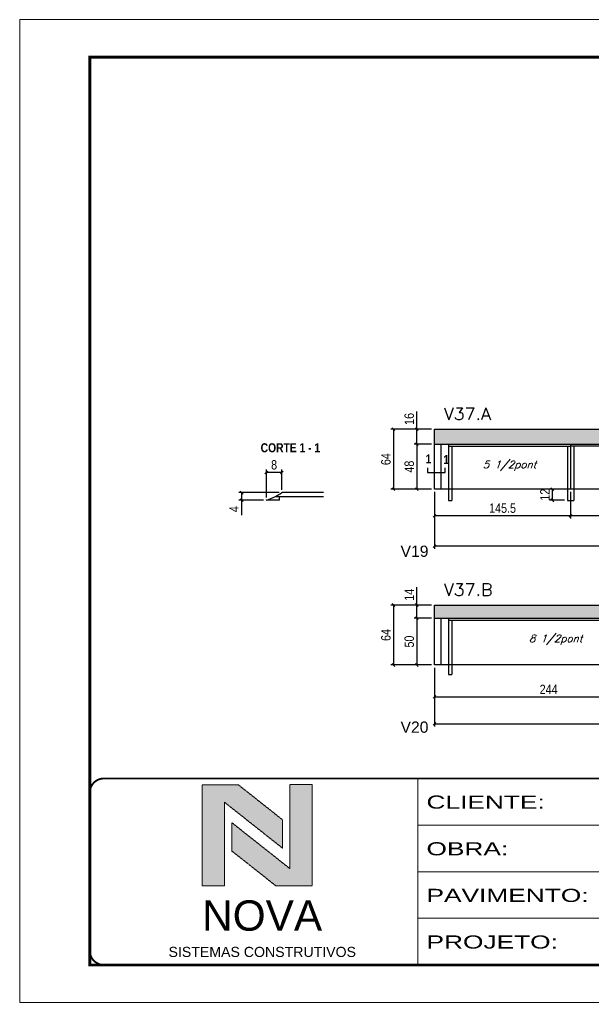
# Model space of a CAD drawing. Extents: x 0 to 6325, y 5574 to 19307.
# Drawn here: x 1585 to 2198, y 12466 to 13516 of the extents above; entities that cross this region are included whole.
import ezdxf

# ---------------------------------------------------------------- set-up
doc = ezdxf.new("R2010")
doc.units = 0
doc.linetypes.add('CONTINUO', pattern=[0])
doc.linetypes.add('DASHED', pattern=[0.75, 0.5, -0.25])
for name, color, linetype in [('1', 1, 'Continuous'), ('5', 5, 'Continuous'), ('COTA', 241, 'Continuous'), ('detalhes', 4, 'Continuous'), ('NOMENCLATURA', 7, 'Continuous'), ('Painéis', 200, 'Continuous'), ('SARR_2.2x7', 40, 'Continuous'), ('SARR_3.5x7', 81, 'Continuous'), ('texto', 7, 'Continuous')]:
    doc.layers.add(name, color=color, linetype=linetype)
for name, color, linetype, lineweight in [('CARIMBO-LEGENDA', 75, 'Continuous', 15), ('Folhas', 255, 'Continuous', 9), ('SARRAFO DE PRESSAO', 251, 'DASHED', 9), ('Texto Seção', 7, 'Continuous', 15)]:
    doc.layers.add(name, color=color, linetype=linetype, lineweight=lineweight)
doc.styles.add('arial', font='arial.ttf')
doc.styles.add('COTA TECNICA', font='techl___.ttf', dxfattribs={"height": 10})
doc.styles.add('REGUA-120', font='ROMANS.shx', dxfattribs={"height": 15})
doc.styles.add('Romans', font='romans.shx')
doc.styles.get("Standard").update_dxf_attribs({"font": 'arial.ttf'})
doc.styles.add('TECNICA', font='techb___.ttf', dxfattribs={"height": 10})
doc.styles.add('Tecnologia', font='')
doc.styles.get('Tecnologia').set_extended_font_data('Forgotten Futurist')
doc.dimstyles.new('PAINEL', dxfattribs={"dimtxt": 10, "dimasz": 3, "dimexe": 3, "dimexo": 3, "dimgap": 3, "dimtad": 1, "dimdec": 1, "dimzin": 12, "dimdsep": 46, "dimtxsty": 'COTA TECNICA', "dimblk1": 'OBLIQUE', "dimblk2": 'OBLIQUE', "dimsah": 1, "dimcen": 0.9, "dimclrd": 4, "dimclre": 4, "dimclrt": 240, "dimadec": 1, "dimazin": 3, "dimtfac": 1, "dimtdec": 1, "dimtmove": 0, "dimatfit": 3, "dimfxl": 1, "dimtolj": 1, "dimtzin": 12, "dimarcsym": 0})
pattern_1 = [(50, (-2e-12, 1148.575), (5.46554, -0.4781726), [0.5715, -6.2865]), (355, (-2e-12, 1148.575), (-1.0573026, 5.7317054), [0.4572, -5.0292175]), (100.451445, (0.4555, 1148.535), (4.4082374, 5.2535326), [0.4857003, -5.3427073]), (46.1842, (-2e-12, 1150.099), (8.1323712, -1.26127), [0.85725, -9.42975]), (96.63556, (0.678, 1149.994), (7.122124, 7.4227837), [0.7285507, -8.014068]), (351.18415, (-2e-12, 1150.099), (7.122124, 7.422784), [0.685799, -7.543792]), (21, (0.762, 1149.718), (4.5484317, -3.067956), [0.5715, -6.2865]), (326, (0.762, 1149.718), (1.8540609, 5.525639), [0.4572, -5.0292]), (71.451445, (1.141, 1149.4624), (6.4024926, 2.457683), [0.4857003, -5.3426981]), (37.5, (-2e-12, 1148.5751), (0.0926581, 2.53665117), [0, -4.96824, 0, -5.1054, 0, -5.04825]), (7.5, (-2e-12, 1148.575), (2.0045899, 3.00541724), [0, -2.91084, 0, -4.85394, 0, -1.92405]), (327.5, (-1.6993, 1148.5751), (4.06771786, -0.17186232), [0, -1.905, 0, -5.9436, 0, -7.8867]), (317.5, (-2.4613, 1148.575), (4.4438754, 0.7627947), [0, -2.4765, 0, -3.94716, 0, -5.6007])]

# ---------------------------------------------------------------- blocks, each defined once
blk = doc.blocks.new('A$C64660E27')
at = {"layer": 'COTA', "true_color": 0x1a1a1a}
h = blk.add_hatch(color=250, dxfattribs=at)
h.dxf.hatch_style = 1
h.paths.add_polyline_path([(185.4, -11.6), (142.4, -11.6), (142.4, -131.6), (168.8, -131.6), (168.8, -32.2), (237.7, -86.7), (237.7, -53)])
at = {"layer": 'COTA'}
h = blk.add_hatch(color=20, dxfattribs=at)
h.dxf.hatch_style = 1
h.paths.add_polyline_path([(273, -11.4), (246.6, -11.4), (246.6, -111.1), (177.7, -56.6), (177.7, -90.2), (230, -131.6), (273, -131.6)])
for p, q in [((142.4, -131.6), (142.4, -11.6)), ((142.4, -11.6), (185.4, -11.6)), ((185.4, -11.6), (237.7, -53)), ((273, -11.4), (246.6, -11.4)), ((246.6, -111.1), (246.6, -11.4)), ((273, -11.4), (273, -131.6)), ((168.8, -32.2), (237.7, -86.7)), ((168.8, -131.6), (168.8, -32.2)), ((246.6, -111.1), (177.7, -56.6)), ((177.7, -90.2), (177.7, -56.6)), ((237.7, -86.7), (237.7, -53)), ((230, -131.6), (177.7, -90.2)), ((142.4, -131.6), (168.8, -131.6)), ((273, -131.6), (230, -131.6))]:
    blk.add_line(p, q)
at = {"layer": 'CARIMBO-LEGENDA', "color": 7, "linetype": 'Continuous', "ltscale": 100, "style": 'arial'}
blk.add_text('NOVA', height=36, dxfattribs=at).set_placement((142.4, -184.8))
at = {"layer": 'CARIMBO-LEGENDA', "color": 7, "linetype": 'Continuous', "style": 'arial'}
blk.add_text('SISTEMAS CONSTRUTIVOS', height=12, dxfattribs=at).set_placement((102.5, -216))
blk = doc.blocks.new('9999999999')
at = {"color": 30, "linetype": 'CONTINUO'}
for p, q in [((98564.6, 34230.2), (98564.6, 34429.4)), ((98564.6, 34379.6), (99584, 34379.6)), ((98564.6, 34329.8), (99488, 34329.8)), ((98564.6, 34280), (99488, 34280))]:
    blk.add_line(p, q, dxfattribs=at)
at = {"color": 30, "linetype": 'CONTINUO', "const_width": 2}
blk.add_lwpolyline([(99584, 34230.2), (99584, 34414.4, 0.414214), (99569, 34429.4), (98229, 34429.4, 0.414214), (98214, 34414.4), (98214, 34245.2, 0.414214), (98229, 34230.2), (99584, 34230.2)], format="xyb", dxfattribs=at)
at = {"layer": 'Folhas'}
blk.add_lwpolyline([(98139, 34190.2), (99624, 34190.2), (99624, 35240.2), (98139, 35240.2)], close=True, dxfattribs=at)
at = {"layer": 'Folhas', "color": 30, "const_width": 3}
blk.add_lwpolyline([(98214, 34230.2), (99584, 34230.2), (99584, 35200.2), (98214, 35200.2)], close=True, dxfattribs=at)
at = {"xscale": 0.9, "yscale": 0.9, "zscale": 0.9}
blk.add_blockref('A$C64660E27', (98205.8, 34433.1), dxfattribs=at)
at = {"layer": 'Folhas', "color": 7, "style": 'Tecnologia', "width": 1.5}
for s, p in [('CLIENTE:', (98573.7, 34397.2)), ('OBRA:', (98573.7, 34347.3)), ('PAVIMENTO:', (98573.7, 34297.5)), ('PROJETO:', (98573.7, 34247.7))]:
    blk.add_text(s, height=14, dxfattribs=at).set_placement(p)
blk = doc.blocks.new('_Oblique')
at = {"layer": '1', "color": 0, "lineweight": -2}
blk.add_line((-0.5, -0.5), (0.5, 0.5), dxfattribs=at)
blk = doc.blocks.new('*D3743')
at = {"layer": 'COTA', "color": 4, "lineweight": -2, "transparency": 16777216}
for p, q in [((2028.2, 13011.1), (2028.2, 12950.2)), ((2661.7, 13011.1), (2661.7, 12950.2)), ((2661.7, 12953.2), (2028.2, 12953.2))]:
    blk.add_line(p, q, dxfattribs=at)
at = {"layer": 'Defpoints', "color": 0, "transparency": 16777216}
for p in [(2028.2, 13014.1), (2661.7, 13014.1), (2028.2, 12953.2)]:
    blk.add_point(p, dxfattribs=at)
at = {"layer": 'COTA', "color": 4, "lineweight": -2, "transparency": 16777216, "xscale": 3, "yscale": 3, "zscale": 3, "rotation": 180}
blk.add_blockref('_Oblique', (2028.2, 12953.2), dxfattribs=at)
at = {"layer": 'COTA', "color": 4, "lineweight": -2, "transparency": 16777216, "xscale": 3, "yscale": 3, "zscale": 3}
blk.add_blockref('_Oblique', (2661.7, 12953.2), dxfattribs=at)
at = {"layer": 'COTA', "color": 240, "transparency": 16777216, "insert": (2345, 12961.4), "char_height": 10, "attachment_point": 5, "style": 'COTA TECNICA'}
blk.add_mtext('\\A1;633.5', dxfattribs=at)
blk = doc.blocks.new('*D3744')
at = {"layer": 'COTA', "color": 4, "lineweight": -2, "transparency": 16777216}
for p, q in [((2028.2, 12823.2), (2028.2, 12760.3)), ((2639.7, 12823.2), (2639.7, 12760.3)), ((2028.2, 12763.3), (2639.7, 12763.3))]:
    blk.add_line(p, q, dxfattribs=at)
at = {"layer": 'Defpoints', "color": 0, "transparency": 16777216}
for p in [(2028.2, 12826.2), (2639.7, 12826.2), (2639.7, 12763.3)]:
    blk.add_point(p, dxfattribs=at)
at = {"layer": 'COTA', "color": 4, "lineweight": -2, "transparency": 16777216, "xscale": 3, "yscale": 3, "zscale": 3, "rotation": 180}
blk.add_blockref('_Oblique', (2028.2, 12763.3), dxfattribs=at)
at = {"layer": 'COTA', "color": 4, "lineweight": -2, "transparency": 16777216, "xscale": 3, "yscale": 3, "zscale": 3}
blk.add_blockref('_Oblique', (2639.7, 12763.3), dxfattribs=at)
at = {"layer": 'COTA', "color": 240, "transparency": 16777216, "insert": (2334, 12771.5), "char_height": 10, "attachment_point": 5, "style": 'COTA TECNICA'}
blk.add_mtext('\\A1;611.5', dxfattribs=at)
blk = doc.blocks.new('*D4909')
at = {"layer": 'COTA', "color": 4, "lineweight": -2, "transparency": 16777216}
for p, q in [((1848.6, 13005.3), (1848.6, 13034.9)), ((1865.2, 13031.9), (1848.6, 13031.9)), ((1865.2, 13013.3), (1865.2, 13034.9))]:
    blk.add_line(p, q, dxfattribs=at)
at = {"layer": 'Defpoints', "color": 0, "transparency": 16777216}
for p in [(1848.6, 13031.9), (1865.2, 13010.3), (1848.6, 13002.3)]:
    blk.add_point(p, dxfattribs=at)
at = {"layer": 'COTA', "color": 4, "lineweight": -2, "transparency": 16777216, "xscale": 3, "yscale": 3, "zscale": 3, "rotation": 180}
blk.add_blockref('_Oblique', (1848.6, 13031.9), dxfattribs=at)
at = {"layer": 'COTA', "color": 4, "lineweight": -2, "transparency": 16777216, "xscale": 3, "yscale": 3, "zscale": 3}
blk.add_blockref('_Oblique', (1865.2, 13031.9), dxfattribs=at)
at = {"layer": 'COTA', "color": 240, "transparency": 16777216, "insert": (1856.9, 13040), "char_height": 10, "attachment_point": 5, "style": 'COTA TECNICA'}
blk.add_mtext('\\A1;8', dxfattribs=at)
blk = doc.blocks.new('*D3745')
at = {"layer": 'COTA', "color": 4, "lineweight": -2, "transparency": 16777216}
for p, q in [((1862.2, 13010.3), (1819.2, 13010.3)), ((1822.2, 13010.3), (1822.2, 13002.3)), ((1845.6, 13002.3), (1819.2, 13002.3)), ((1822.2, 13002.3), (1822.2, 12986.1))]:
    blk.add_line(p, q, dxfattribs=at)
at = {"layer": 'Defpoints', "color": 0, "transparency": 16777216}
for p in [(1865.2, 13010.3), (1822.2, 13002.3), (1848.6, 13002.3)]:
    blk.add_point(p, dxfattribs=at)
at = {"layer": 'COTA', "color": 4, "lineweight": -2, "transparency": 16777216, "xscale": 3, "yscale": 3, "zscale": 3}
for p, rotation in [((1822.2, 13010.3), 90), ((1822.2, 13002.3), 270)]:
    blk.add_blockref('_Oblique', p, dxfattribs=dict(at, rotation=rotation))
at = {"layer": 'COTA', "color": 240, "transparency": 16777216, "insert": (1814.1, 12992.7), "char_height": 10, "attachment_point": 5, "rotation": 90, "style": 'COTA TECNICA'}
blk.add_mtext('\\A1;4', dxfattribs=at)
blk = doc.blocks.new('*D4933')
at = {"layer": 'COTA', "color": 4, "lineweight": -2, "transparency": 16777216}
for p, q in [((2173.7, 13011.1), (2173.7, 12982.6)), ((2417.7, 13011.1), (2417.7, 12982.6)), ((2417.7, 12985.6), (2173.7, 12985.6))]:
    blk.add_line(p, q, dxfattribs=at)
at = {"layer": 'Defpoints', "color": 0, "transparency": 16777216}
for p in [(2173.7, 13014.1), (2417.7, 13014.1), (2173.7, 12985.6)]:
    blk.add_point(p, dxfattribs=at)
at = {"layer": 'COTA', "color": 4, "lineweight": -2, "transparency": 16777216, "xscale": 3, "yscale": 3, "zscale": 3, "rotation": 180}
blk.add_blockref('_Oblique', (2173.7, 12985.6), dxfattribs=at)
at = {"layer": 'COTA', "color": 4, "lineweight": -2, "transparency": 16777216, "xscale": 3, "yscale": 3, "zscale": 3}
blk.add_blockref('_Oblique', (2417.7, 12985.6), dxfattribs=at)
at = {"layer": 'COTA', "color": 240, "transparency": 16777216, "insert": (2295.7, 12993.7), "char_height": 10, "attachment_point": 5, "style": 'COTA TECNICA'}
blk.add_mtext('\\A1;244', dxfattribs=at)
blk = doc.blocks.new('*D3767')
at = {"layer": 'COTA', "color": 4, "lineweight": -2, "transparency": 16777216}
for p, q in [((2028.2, 13011.1), (2028.2, 12982.6)), ((2173.7, 13011.1), (2173.7, 12982.6)), ((2173.7, 12985.6), (2028.2, 12985.6))]:
    blk.add_line(p, q, dxfattribs=at)
at = {"layer": 'Defpoints', "color": 0, "transparency": 16777216}
for p in [(2028.2, 13014.1), (2173.7, 13014.1), (2028.2, 12985.6)]:
    blk.add_point(p, dxfattribs=at)
at = {"layer": 'COTA', "color": 4, "lineweight": -2, "transparency": 16777216, "xscale": 3, "yscale": 3, "zscale": 3, "rotation": 180}
blk.add_blockref('_Oblique', (2028.2, 12985.6), dxfattribs=at)
at = {"layer": 'COTA', "color": 4, "lineweight": -2, "transparency": 16777216, "xscale": 3, "yscale": 3, "zscale": 3}
blk.add_blockref('_Oblique', (2173.7, 12985.6), dxfattribs=at)
at = {"layer": 'COTA', "color": 240, "transparency": 16777216, "insert": (2101, 12993.7), "char_height": 10, "attachment_point": 5, "style": 'COTA TECNICA'}
blk.add_mtext('\\A1;145.5', dxfattribs=at)
blk = doc.blocks.new('*D4934')
at = {"layer": 'COTA', "color": 4, "lineweight": -2, "transparency": 16777216}
for p, q in [((2025.2, 13062.1), (2006.4, 13062.1)), ((2009.4, 13062.1), (2009.4, 13014.1)), ((2025.2, 13014.1), (2006.4, 13014.1))]:
    blk.add_line(p, q, dxfattribs=at)
at = {"layer": 'Defpoints', "color": 0, "transparency": 16777216}
for p in [(2028.2, 13062.1), (2009.4, 13014.1), (2028.2, 13014.1)]:
    blk.add_point(p, dxfattribs=at)
at = {"layer": 'COTA', "color": 4, "lineweight": -2, "transparency": 16777216, "xscale": 3, "yscale": 3, "zscale": 3}
for p, rotation in [((2009.4, 13062.1), 90), ((2009.4, 13014.1), 270)]:
    blk.add_blockref('_Oblique', p, dxfattribs=dict(at, rotation=rotation))
at = {"layer": 'COTA', "color": 240, "transparency": 16777216, "insert": (2001.3, 13038.1), "char_height": 10, "attachment_point": 5, "rotation": 90, "style": 'COTA TECNICA'}
blk.add_mtext('\\A1;48', dxfattribs=at)
blk = doc.blocks.new('*D4935')
at = {"layer": 'COTA', "color": 4, "lineweight": -2, "transparency": 16777216}
for p, q in [((2009.4, 13078.1), (2009.4, 13097.1)), ((2025.2, 13078.1), (2006.4, 13078.1)), ((2009.4, 13062.1), (2009.4, 13078.1)), ((2025.2, 13062.1), (2006.4, 13062.1))]:
    blk.add_line(p, q, dxfattribs=at)
at = {"layer": 'Defpoints', "color": 0, "transparency": 16777216}
for p in [(2009.4, 13078.1), (2028.2, 13078.1), (2028.2, 13062.1)]:
    blk.add_point(p, dxfattribs=at)
at = {"layer": 'COTA', "color": 4, "lineweight": -2, "transparency": 16777216, "xscale": 3, "yscale": 3, "zscale": 3}
for p, rotation in [((2009.4, 13078.1), 90), ((2009.4, 13062.1), 270)]:
    blk.add_blockref('_Oblique', p, dxfattribs=dict(at, rotation=rotation))
at = {"layer": 'COTA', "color": 240, "transparency": 16777216, "insert": (2001.3, 13089.1), "char_height": 10, "attachment_point": 5, "rotation": 90, "style": 'COTA TECNICA'}
blk.add_mtext('\\A1;16', dxfattribs=at)
blk = doc.blocks.new('*D3768')
at = {"layer": 'COTA', "color": 4, "lineweight": -2, "transparency": 16777216}
for p, q in [((2025.2, 13078.1), (1981.5, 13078.1)), ((1984.5, 13078.1), (1984.5, 13014.1)), ((2025.2, 13014.1), (1981.5, 13014.1))]:
    blk.add_line(p, q, dxfattribs=at)
at = {"layer": 'Defpoints', "color": 0, "transparency": 16777216}
for p in [(2028.2, 13078.1), (1984.5, 13014.1), (2028.2, 13014.1)]:
    blk.add_point(p, dxfattribs=at)
at = {"layer": 'COTA', "color": 4, "lineweight": -2, "transparency": 16777216, "xscale": 3, "yscale": 3, "zscale": 3}
for p, rotation in [((1984.5, 13078.1), 90), ((1984.5, 13014.1), 270)]:
    blk.add_blockref('_Oblique', p, dxfattribs=dict(at, rotation=rotation))
at = {"layer": 'COTA', "color": 240, "transparency": 16777216, "insert": (1976.4, 13046.1), "char_height": 10, "attachment_point": 5, "rotation": 90, "style": 'COTA TECNICA'}
blk.add_mtext('\\A1;64', dxfattribs=at)
blk = doc.blocks.new('*D3769')
at = {"layer": 'COTA', "color": 4, "lineweight": -2, "transparency": 16777216}
for p, q in [((2025.2, 12876.2), (2006.4, 12876.2)), ((2009.4, 12876.2), (2009.4, 12826.2)), ((2025.2, 12826.2), (2006.4, 12826.2))]:
    blk.add_line(p, q, dxfattribs=at)
at = {"layer": 'Defpoints', "color": 0, "transparency": 16777216}
for p in [(2028.2, 12876.2), (2009.4, 12826.2), (2028.2, 12826.2)]:
    blk.add_point(p, dxfattribs=at)
at = {"layer": 'COTA', "color": 4, "lineweight": -2, "transparency": 16777216, "xscale": 3, "yscale": 3, "zscale": 3}
for p, rotation in [((2009.4, 12876.2), 90), ((2009.4, 12826.2), 270)]:
    blk.add_blockref('_Oblique', p, dxfattribs=dict(at, rotation=rotation))
at = {"layer": 'COTA', "color": 240, "transparency": 16777216, "insert": (2001.3, 12851.2), "char_height": 10, "attachment_point": 5, "rotation": 90, "style": 'COTA TECNICA'}
blk.add_mtext('\\A1;50', dxfattribs=at)
blk = doc.blocks.new('*D3770')
at = {"layer": 'COTA', "color": 4, "lineweight": -2, "transparency": 16777216}
for p, q in [((2009.4, 12890.2), (2009.4, 12909.3)), ((2025.2, 12890.2), (2006.4, 12890.2)), ((2009.4, 12876.2), (2009.4, 12890.2)), ((2025.2, 12876.2), (2006.4, 12876.2))]:
    blk.add_line(p, q, dxfattribs=at)
at = {"layer": 'Defpoints', "color": 0, "transparency": 16777216}
for p in [(2009.4, 12890.2), (2028.2, 12890.2), (2028.2, 12876.2)]:
    blk.add_point(p, dxfattribs=at)
at = {"layer": 'COTA', "color": 4, "lineweight": -2, "transparency": 16777216, "xscale": 3, "yscale": 3, "zscale": 3}
for p, rotation in [((2009.4, 12890.2), 90), ((2009.4, 12876.2), 270)]:
    blk.add_blockref('_Oblique', p, dxfattribs=dict(at, rotation=rotation))
at = {"layer": 'COTA', "color": 240, "transparency": 16777216, "insert": (2001.3, 12901.2), "char_height": 10, "attachment_point": 5, "rotation": 90, "style": 'COTA TECNICA'}
blk.add_mtext('\\A1;14', dxfattribs=at)
blk = doc.blocks.new('*D3771')
at = {"layer": 'COTA', "color": 4, "lineweight": -2, "transparency": 16777216}
for p, q in [((2025.2, 12890.2), (1981.5, 12890.2)), ((1984.5, 12890.2), (1984.5, 12826.2)), ((2025.2, 12826.2), (1981.5, 12826.2))]:
    blk.add_line(p, q, dxfattribs=at)
at = {"layer": 'Defpoints', "color": 0, "transparency": 16777216}
for p in [(2028.2, 12890.2), (1984.5, 12826.2), (2028.2, 12826.2)]:
    blk.add_point(p, dxfattribs=at)
at = {"layer": 'COTA', "color": 4, "lineweight": -2, "transparency": 16777216, "xscale": 3, "yscale": 3, "zscale": 3}
for p, rotation in [((1984.5, 12890.2), 90), ((1984.5, 12826.2), 270)]:
    blk.add_blockref('_Oblique', p, dxfattribs=dict(at, rotation=rotation))
at = {"layer": 'COTA', "color": 240, "transparency": 16777216, "insert": (1976.4, 12858.2), "char_height": 10, "attachment_point": 5, "rotation": 90, "style": 'COTA TECNICA'}
blk.add_mtext('\\A1;64', dxfattribs=at)
blk = doc.blocks.new('*D4911')
at = {"layer": 'COTA', "color": 4, "lineweight": -2, "transparency": 16777216}
for p, q in [((2154.2, 13002.1), (2154.2, 13014.1)), ((2167.2, 13002.1), (2151.2, 13002.1))]:
    blk.add_line(p, q, dxfattribs=at)
at = {"layer": 'Defpoints', "color": 0, "transparency": 16777216}
for p in [(2154.2, 13014.1), (2154.2, 13014.1), (2170.2, 13002.1)]:
    blk.add_point(p, dxfattribs=at)
at = {"layer": 'COTA', "color": 4, "lineweight": -2, "transparency": 16777216, "xscale": 3, "yscale": 3, "zscale": 3}
for p, rotation in [((2154.2, 13014.1), 90), ((2154.2, 13002.1), 270)]:
    blk.add_blockref('_Oblique', p, dxfattribs=dict(at, rotation=rotation))
at = {"layer": 'COTA', "color": 240, "transparency": 16777216, "insert": (2146.2, 13008.1), "char_height": 10, "attachment_point": 5, "rotation": 90, "style": 'COTA TECNICA'}
blk.add_mtext('\\A1;12', dxfattribs=at)
blk = doc.blocks.new('*D4912')
at = {"layer": 'COTA', "color": 4, "lineweight": -2, "transparency": 16777216}
for p, q in [((2028.2, 12823.2), (2028.2, 12789.1)), ((2272.2, 12823.2), (2272.2, 12789.1)), ((2028.2, 12792.1), (2272.2, 12792.1))]:
    blk.add_line(p, q, dxfattribs=at)
at = {"layer": 'Defpoints', "color": 0, "transparency": 16777216}
for p in [(2028.2, 12826.2), (2272.2, 12826.2), (2272.2, 12792.1)]:
    blk.add_point(p, dxfattribs=at)
at = {"layer": 'COTA', "color": 4, "lineweight": -2, "transparency": 16777216, "xscale": 3, "yscale": 3, "zscale": 3, "rotation": 180}
blk.add_blockref('_Oblique', (2028.2, 12792.1), dxfattribs=at)
at = {"layer": 'COTA', "color": 4, "lineweight": -2, "transparency": 16777216, "xscale": 3, "yscale": 3, "zscale": 3}
blk.add_blockref('_Oblique', (2272.2, 12792.1), dxfattribs=at)
at = {"layer": 'COTA', "color": 240, "transparency": 16777216, "insert": (2150.2, 12800.1), "char_height": 10, "attachment_point": 5, "style": 'COTA TECNICA'}
blk.add_mtext('\\A1;244', dxfattribs=at)

msp = doc.modelspace()

# ---------------------------------------------------------------- hatches: boundary and pattern name
at = {"layer": 'COTA'}
h = msp.add_hatch(dxfattribs=at)
h.set_pattern_fill('AR-CONC', color=256, scale=0.03)
h.set_pattern_definition(pattern_1)
h.paths.add_polyline_path([(2661.75, 13078.07), (2028.25, 13078.07), (2028.25, 13062.07), (2661.75, 13062.07)])
h = msp.add_hatch(dxfattribs=at)
h.set_pattern_fill('AR-CONC', color=256, scale=0.03)
h.set_pattern_definition(pattern_1)
h.paths.add_polyline_path([(2028.25, 12890.16), (2028.25, 12876.16), (2639.75, 12876.16), (2639.75, 12890.16)])

# ---------------------------------------------------------------- linework, layer by layer
for p, q in [((2028.25, 13062.07), (2028.25, 13078.07)), ((2028.25, 13078.07), (2661.75, 13078.07)), ((2028.25, 12890.16), (2639.75, 12890.16)), ((2028.25, 12876.16), (2028.25, 12890.16))]:
    msp.add_line(p, q, dxfattribs=at)
at = {"layer": 'NOMENCLATURA', "linetype": 'Continuous'}
msp.add_lwpolyline([(2020.67, 13036.69), (2020.67, 13031.71), (2039.76, 13031.71), (2039.76, 13036.69)], dxfattribs=at)
at = {"layer": 'Painéis', "linetype": 'ByBlock'}
for p, q in [((2028.25, 13062.07), (2661.75, 13062.07)), ((2028.25, 13014.07), (2028.25, 13062.07)), ((2173.75, 13062.07), (2173.75, 13014.07)), ((1909.75, 13010.3), (1865.21, 13010.3)), ((2661.75, 13014.07), (2028.25, 13014.07)), ((1858.38, 13006.3), (1909.75, 13006.3)), ((2028.25, 12876.16), (2639.75, 12876.16)), ((2028.25, 12826.16), (2028.25, 12876.16)), ((2639.75, 12826.16), (2028.25, 12826.16))]:
    msp.add_line(p, q, dxfattribs=at)
msp.add_arc((1829.56, 13063.33), 63.9, 296.80538, 303.90662, dxfattribs=at)
at = {"layer": 'SARR_2.2x7', "linetype": 'Continuous'}
for p, q in [((2035.25, 13014.07), (2035.25, 13062.07)), ((2043.25, 13059.87), (2173.75, 13059.87)), ((2417.75, 13059.87), (2173.75, 13059.87)), ((1862.55, 13002.3), (1848.55, 13002.3)), ((1862.55, 13002.3), (1862.55, 13006.3)), ((2035.25, 12826.16), (2035.25, 12876.16)), ((2043.25, 12873.96), (2272.25, 12873.96))]:
    msp.add_line(p, q, dxfattribs=at)
msp.add_arc((1829.03, 13064.3), 65, 287.47537, 296.83532, dxfattribs=at)
at = {"layer": 'SARR_3.5x7'}
for p, q in [((2043.25, 13062.07), (2043.25, 13002.07)), ((2046.75, 13059.87), (2046.75, 13002.07)), ((2170.25, 13059.87), (2170.25, 13002.07)), ((2177.25, 13059.87), (2177.25, 13002.07)), ((2043.25, 13002.07), (2046.75, 13002.07)), ((2170.25, 13002.07), (2177.25, 13002.07)), ((2043.25, 12876.16), (2043.25, 12816.16)), ((2046.75, 12873.96), (2046.75, 12816.16)), ((2043.25, 12816.16), (2046.75, 12816.16))]:
    msp.add_line(p, q, dxfattribs=at)

# ---------------------------------------------------------------- block references
at = {"layer": 'SARRAFO DE PRESSAO', "color": 6, "linetype": 'ByBlock'}
msp.add_blockref('9999999999', (-96553.98, -21724.51), dxfattribs=at)

# ---------------------------------------------------------------- texts
at = {"layer": '5', "linetype": 'Continuous'}
for s, p in [('V19', (1992, 12941.69)), ('V20', (1992, 12753.78))]:
    msp.add_text(s, height=12, rotation=0.00004, dxfattribs=at).set_placement(p)
at = {"layer": 'detalhes', "style": 'TECNICA'}
for s, p in [('CORTE 1 - 1', (1842.52, 13053.48)), ('1', (2018.8, 13041.49)), ('1', (2037.76, 13040.84))]:
    msp.add_text(s, height=9.6, dxfattribs=at).set_placement(p)
at = {"layer": 'texto', "color": 2, "char_height": 8, "attachment_point": 5, "style": 'Romans'}
for s, insert in [('{\\Q19;\\C256;5 1/2pont}', (2108.5, 13039.07)), ('{\\Q19;\\C256;8 1/2pont}', (2157.75, 12853.16))]:
    msp.add_mtext(s, dxfattribs=dict(at, insert=insert))
at = {"layer": 'Texto Seção', "style": 'REGUA-120', "width": 1.05}
for s, p in [('V37.A', (2038.25, 13088.07)), ('V37.B', (2038.25, 12900.16))]:
    msp.add_text(s, height=13, dxfattribs=at).set_placement(p)

# ---------------------------------------------------------------- dimensions: what is measured, and where the dimension line sits
at = {"layer": 'COTA'}
for base, p1, p2, picture, middle in [((2009.36, 13078.07), (2028.25, 13062.07), (2028.25, 13078.07), '*D4935', (2001.26, 13089.08)), ((1984.54, 13014.07), (2028.25, 13078.07), (2028.25, 13014.07), '*D3768', (1976.43, 13046.07)), ((2009.36, 13014.07), (2028.25, 13062.07), (2028.25, 13014.07), '*D4934', (2001.27, 13038.07)), ((2009.36, 12890.16), (2028.25, 12876.16), (2028.25, 12890.16), '*D3770', (2001.29, 12901.22)), ((1984.54, 12826.16), (2028.25, 12890.16), (2028.25, 12826.16), '*D3771', (1976.43, 12858.16)), ((2009.36, 12826.16), (2028.25, 12876.16), (2028.25, 12826.16), '*D3769', (2001.25, 12851.16))]:
    dim = msp.add_linear_dim(base=base, p1=p1, p2=p2, angle=90, dimstyle='PAINEL', dxfattribs=at)
    dim.commit()
    dim.dimension.update_dxf_attribs({"geometry": picture, "text_midpoint": middle})
for base, angle, override, picture, middle in [((1848.55, 13031.89), 180, {"dimdec": 0, "dimlfac": 0.5}, '*D4909', (1856.88, 13039.99)), ((1822.17, 13002.3), 270, {"dimlfac": 0.5}, '*D3745', (1814.09, 12992.68))]:
    dim = msp.add_linear_dim(base=base, p1=(1865.21, 13010.3), p2=(1848.55, 13002.3), angle=angle, dimstyle='PAINEL', override=override, dxfattribs=at)
    dim.commit()
    dim.dimension.update_dxf_attribs({"geometry": picture, "text_midpoint": middle})
for base, p1, p2, picture, middle in [((2028.25, 12953.19), (2661.75, 13014.07), (2028.25, 13014.07), '*D3743', (2345, 12961.41)), ((2028.25, 12985.62), (2173.75, 13014.07), (2028.25, 13014.07), '*D3767', (2101, 12993.73)), ((2173.75, 12985.62), (2417.75, 13014.07), (2173.75, 13014.07), '*D4933', (2295.75, 12993.69)), ((2639.75, 12763.35), (2028.25, 12826.16), (2639.75, 12826.16), '*D3744', (2334, 12771.46)), ((2272.25, 12792.07), (2028.25, 12826.16), (2272.25, 12826.16), '*D4912', (2150.25, 12800.14))]:
    dim = msp.add_linear_dim(base=base, p1=p1, p2=p2, dimstyle='PAINEL', dxfattribs=at)
    dim.commit()
    dim.dimension.update_dxf_attribs({"geometry": picture, "text_midpoint": middle})
dim = msp.add_linear_dim(base=(2154.25, 13014.07), p1=(2170.25, 13002.07), p2=(2154.25, 13014.07), angle=90, dimstyle='PAINEL', dxfattribs=at)
dim.commit()
dim.dimension.update_dxf_attribs({"geometry": '*D4911', "text_midpoint": (2154.25, 13008.07), "dimtype": 160})

doc.saveas('drawing.dxf')
